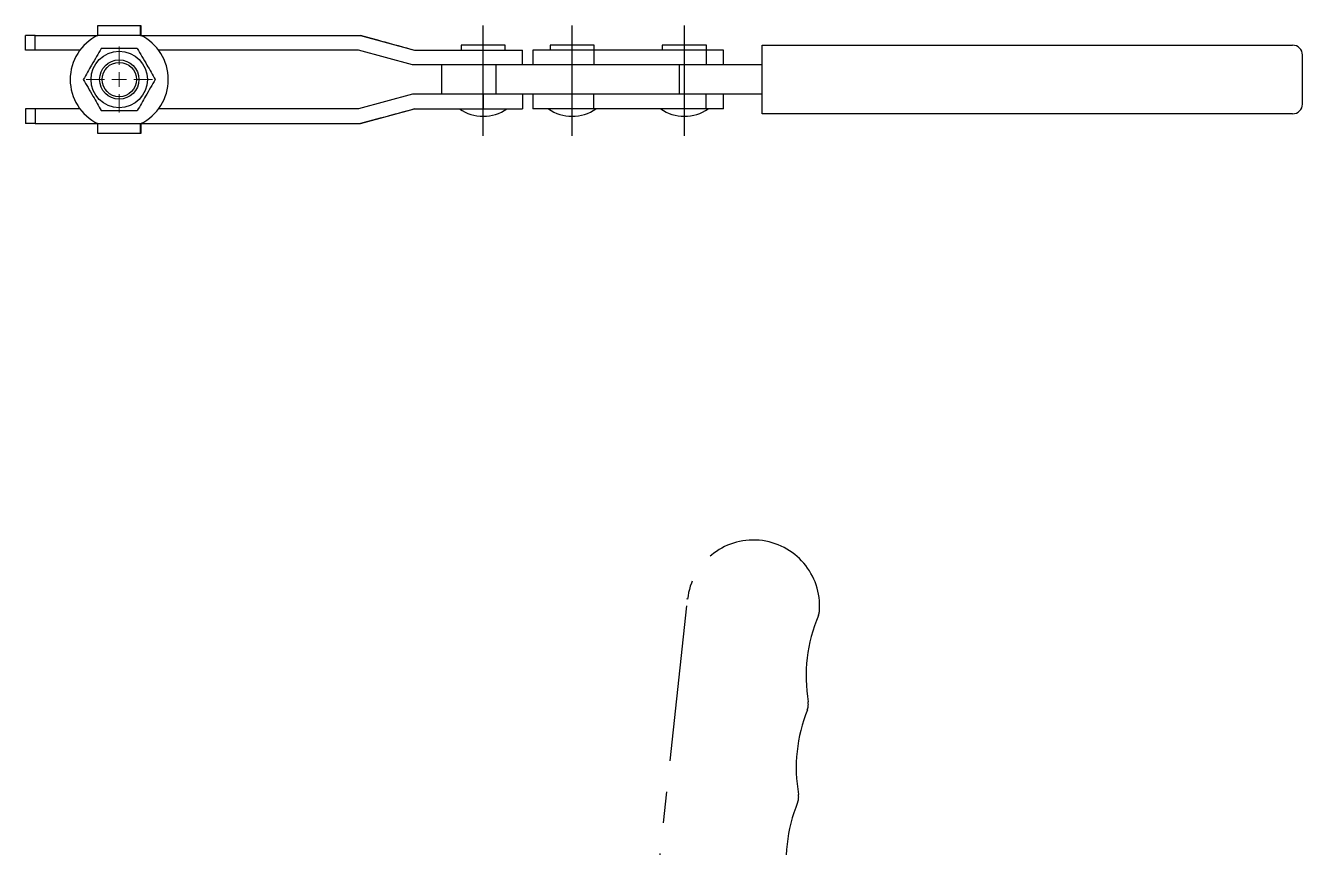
# Model space of a CAD drawing. Header units: millimetres. Extents: x 26 to 382, y 31 to 474.
# Drawn here: x 121.5 to 381.8, y 306.6 to 474.1 of the extents above; entities that cross this region are included whole.
import ezdxf

# ---------------------------------------------------------------- set-up
doc = ezdxf.new("R2010")
doc.units = ezdxf.units.MM
doc.linetypes.add('CENTER', pattern=[50.8, 31.75, -6.35, 6.35, -6.35])
doc.linetypes.add('PHANTOM', pattern=[63.5, 31.75, -6.35, 6.35, -6.35, 6.35, -6.35])
doc.layers.add('CENTER', color=1, linetype='CENTER')

# ---------------------------------------------------------------- blocks, each defined once
blk = doc.blocks.new('SW_CENTERMARKSYMBOL_4')
at = {"color": 0, "linetype": 'Continuous', "lineweight": 0}
for p, q in [((0, 3), (0, 6.75)), ((-3, 0), (-6.75, 0)), ((0, 0), (-1.5, 0)), ((0, 0), (0, 1.5)), ((0, 0), (0, -1.5)), ((0, 0), (1.5, 0)), ((3, 0), (6.75, 0)), ((0, -3), (0, -6.75))]:
    blk.add_line(p, q, dxfattribs=at)

msp = doc.modelspace()

# ---------------------------------------------------------------- linework, layer by layer
at = {"color": 7, "linetype": 'Continuous'}
for p, q in [((136.29, 474.1), (145, 474.1)), ((136.29, 474.1), (145, 474.1)), ((145, 474.1), (145, 474.1)), ((145, 472.1), (145, 474.1)), ((145, 474.1), (145.01, 474.1)), ((145, 474.1), (145, 474.1)), ((145, 472.1), (145, 474.1)), ((145, 474.1), (145.01, 474.1)), ((145.01, 474.1), (145.01, 472.1)), ((145.01, 474.1), (145.01, 474.1)), ((145.01, 474.1), (145.01, 472.1)), ((145.01, 474.1), (145.01, 474.1)), ((121.53, 469.1), (121.53, 472.1)), ((123.53, 472.1), (121.53, 472.1)), ((121.53, 469.1), (121.53, 472.1)), ((123.53, 472.1), (121.53, 472.1)), ((123.53, 469.1), (123.53, 472.1)), ((123.53, 472.1), (136.29, 472.1)), ((123.53, 469.1), (123.53, 472.1)), ((123.53, 472.1), (136.29, 472.1)), ((145, 472.1), (136.29, 472.1)), ((145, 472.1), (136.29, 472.1)), ((145, 472.1), (145, 472.1)), ((145, 472.1), (189.83, 472.1)), ((145, 472.1), (145, 472.1)), ((145, 472.1), (189.83, 472.1)), ((189.83, 472.1), (200.83, 469.1)), ((189.83, 472.1), (189.84, 472.1)), ((189.83, 472.1), (200.83, 469.1)), ((189.83, 472.1), (189.84, 472.1)), ((193.84, 471.01), (189.84, 472.1)), ((193.84, 471.01), (189.84, 472.1)), ((123.53, 469.1), (121.53, 469.1)), ((123.53, 469.1), (121.53, 469.1)), ((132.64, 469.1), (123.53, 469.1)), ((132.64, 469.1), (123.53, 469.1)), ((144.31, 469.45), (144.31, 469.45)), ((144.31, 469.45), (144.31, 469.45)), ((189.43, 469.1), (148.65, 469.1)), ((189.43, 469.1), (148.65, 469.1)), ((200.43, 466.1), (189.43, 469.1)), ((200.43, 466.1), (189.43, 469.1)), ((200.83, 469.1), (214.83, 469.1)), ((200.83, 469.1), (214.83, 469.1)), ((206.84, 469.1), (206.85, 469.1)), ((206.84, 469.1), (206.84, 469.1)), ((206.84, 469.1), (206.85, 469.1)), ((206.84, 469.1), (206.84, 469.1)), ((219.34, 470.1), (210.34, 470.1)), ((219.34, 470.1), (210.34, 470.1)), ((214.83, 466.1), (214.83, 469.1)), ((214.83, 469.1), (222.84, 469.1)), ((214.83, 466.1), (214.83, 469.1)), ((214.83, 469.1), (222.84, 469.1)), ((219.34, 470.1), (219.34, 470.1)), ((219.34, 470.1), (219.34, 470.1)), ((222.84, 466.1), (222.84, 469.1)), ((222.84, 466.1), (222.84, 469.1)), ((222.84, 469.1), (222.84, 469.1)), ((222.84, 466.1), (222.84, 469.1)), ((222.84, 466.1), (222.84, 469.1)), ((222.84, 469.1), (222.84, 469.1)), ((237.39, 469.1), (224.96, 469.1)), ((237.39, 469.1), (224.96, 469.1)), ((237.46, 470.1), (228.46, 470.1)), ((237.46, 470.1), (228.46, 470.1)), ((237.39, 469.1), (237.39, 466.1)), ((260.28, 469.1), (237.39, 469.1)), ((237.39, 469.1), (237.39, 466.1)), ((260.28, 469.1), (237.39, 469.1)), ((260.34, 470.1), (251.34, 470.1)), ((260.34, 470.1), (251.34, 470.1)), ((260.28, 469.1), (260.28, 466.1)), ((263.84, 469.1), (260.28, 469.1)), ((260.28, 469.1), (260.28, 466.1)), ((263.84, 469.1), (260.28, 469.1)), ((271.71, 470.1), (368.34, 470.1)), ((271.71, 468.1), (271.71, 470.1)), ((271.71, 470.1), (368.34, 470.1)), ((271.71, 468.1), (271.71, 470.1)), ((368.34, 470.1), (379.84, 470.1)), ((368.34, 470.1), (379.84, 470.1)), ((214.83, 466.1), (200.43, 466.1)), ((214.83, 466.1), (200.43, 466.1)), ((217.49, 466.1), (214.83, 466.1)), ((217.49, 466.1), (214.83, 466.1)), ((217.49, 460.1), (217.49, 466.1)), ((254.84, 466.1), (217.49, 466.1)), ((217.49, 460.1), (217.49, 466.1)), ((254.84, 466.1), (217.49, 466.1)), ((254.84, 460.1), (254.84, 466.1)), ((271.71, 466.1), (254.84, 466.1)), ((254.84, 460.1), (254.84, 466.1)), ((271.71, 466.1), (254.84, 466.1)), ((271.71, 458.1), (271.71, 468.1)), ((271.71, 458.1), (271.71, 468.1)), ((200.43, 460.1), (189.43, 457.1)), ((200.43, 460.1), (189.43, 457.1)), ((214.83, 460.1), (200.43, 460.1)), ((214.83, 460.1), (200.43, 460.1)), ((217.49, 460.1), (214.83, 460.1)), ((214.83, 460.1), (214.83, 457.1)), ((217.49, 460.1), (214.83, 460.1)), ((214.83, 460.1), (214.83, 457.1)), ((254.84, 460.1), (217.49, 460.1)), ((254.84, 460.1), (217.49, 460.1)), ((222.84, 460.1), (222.84, 457.1)), ((222.84, 460.1), (222.84, 457.1)), ((222.84, 460.1), (222.84, 457.1)), ((222.84, 460.1), (222.84, 457.1)), ((237.39, 457.1), (237.39, 460.1)), ((237.39, 457.1), (237.39, 460.1)), ((271.71, 460.1), (254.84, 460.1)), ((271.71, 460.1), (254.84, 460.1)), ((260.28, 457.1), (260.28, 460.1)), ((260.28, 457.1), (260.28, 460.1)), ((121.53, 457.1), (121.53, 454.1)), ((123.53, 457.1), (121.53, 457.1)), ((121.53, 457.1), (121.53, 454.1)), ((123.53, 457.1), (121.53, 457.1)), ((123.53, 457.1), (123.53, 454.1)), ((132.64, 457.1), (123.53, 457.1)), ((123.53, 457.1), (123.53, 454.1)), ((132.64, 457.1), (123.53, 457.1)), ((144.31, 456.75), (144.31, 456.75)), ((144.31, 456.75), (144.31, 456.75)), ((189.43, 457.1), (148.65, 457.1)), ((189.43, 457.1), (148.65, 457.1)), ((189.83, 454.1), (200.83, 457.1)), ((189.83, 454.1), (200.83, 457.1)), ((200.83, 457.1), (214.83, 457.1)), ((200.83, 457.1), (214.83, 457.1)), ((206.84, 457.1), (206.85, 457.1)), ((206.84, 457.1), (206.84, 457.1)), ((206.84, 457.1), (206.85, 457.1)), ((206.84, 457.1), (206.84, 457.1)), ((214.83, 457.1), (222.84, 457.1)), ((214.83, 457.1), (222.84, 457.1)), ((222.84, 457.1), (222.84, 457.1)), ((222.84, 457.1), (222.84, 457.1)), ((237.39, 457.1), (224.96, 457.1)), ((237.39, 457.1), (224.96, 457.1)), ((260.28, 457.1), (237.39, 457.1)), ((260.28, 457.1), (237.39, 457.1)), ((263.84, 457.1), (260.28, 457.1)), ((263.84, 457.1), (260.28, 457.1)), ((271.71, 456.1), (271.71, 458.1)), ((271.71, 456.1), (271.71, 458.1)), ((368.34, 456.1), (271.71, 456.1)), ((368.34, 456.1), (271.71, 456.1)), ((379.84, 456.1), (368.34, 456.1)), ((379.84, 456.1), (368.34, 456.1)), ((123.53, 454.1), (121.53, 454.1)), ((123.53, 454.1), (121.53, 454.1)), ((123.53, 454.1), (136.29, 454.1)), ((123.53, 454.1), (136.29, 454.1)), ((136.29, 454.1), (145, 454.1)), ((136.29, 454.1), (145, 454.1)), ((145, 454.1), (145, 454.1)), ((145, 452.1), (145, 454.1)), ((145, 454.1), (189.83, 454.1)), ((145, 454.1), (145, 454.1)), ((145, 452.1), (145, 454.1)), ((145, 454.1), (189.83, 454.1)), ((145.01, 454.1), (145.01, 452.1)), ((145.01, 454.1), (145.01, 452.1)), ((189.83, 454.1), (189.84, 454.1)), ((189.83, 454.1), (189.84, 454.1)), ((193.84, 455.19), (189.84, 454.1)), ((193.84, 455.19), (189.84, 454.1)), ((145, 452.1), (136.29, 452.1)), ((145, 452.1), (136.29, 452.1)), ((145, 452.1), (145, 452.1)), ((145.01, 452.1), (145, 452.1)), ((145, 452.1), (145, 452.1)), ((145.01, 452.1), (145, 452.1)), ((145.01, 452.1), (145.01, 452.1)), ((145.01, 452.1), (145.01, 452.1))]:
    msp.add_line(p, q, dxfattribs=at)
at = {"color": 3, "linetype": 'PHANTOM'}
for p, q in [((246.12, 261.11), (256.5, 357.18)), ((256.5, 357.18), (256.35, 357.27))]:
    msp.add_line(p, q, dxfattribs=at)
at = {"color": 7, "linetype": 'Continuous', "flags": 128}
for points in [[(136.29, 472.1), (136.29, 472.49), (136.29, 472.87), (136.29, 473.21), (136.29, 473.52), (136.29, 473.76), (136.29, 473.95), (136.29, 474.06), (136.29, 474.1)], [(136.29, 472.1), (136.29, 472.49), (136.29, 472.87), (136.29, 473.21), (136.29, 473.52), (136.29, 473.76), (136.29, 473.95), (136.29, 474.06), (136.29, 474.1)], [(145, 474.1), (145, 474.06), (145, 473.95), (145, 473.76), (145, 473.52), (145, 473.21), (145, 472.87), (145, 472.49), (145, 472.1)], [(145, 474.1), (145, 474.06), (145, 473.95), (145, 473.76), (145, 473.52), (145, 473.21), (145, 472.87), (145, 472.49), (145, 472.1)], [(145.01, 472.1), (145.01, 472.49), (145.01, 472.87), (145.01, 473.21), (145.01, 473.52), (145.01, 473.76), (145.01, 473.95), (145.01, 474.06), (145.01, 474.1)], [(145.01, 472.1), (145.01, 472.49), (145.01, 472.87), (145.01, 473.21), (145.01, 473.52), (145.01, 473.76), (145.01, 473.95), (145.01, 474.06), (145.01, 474.1)], [(136.29, 452.1), (136.29, 452.14), (136.29, 452.25), (136.29, 452.44), (136.29, 452.69), (136.29, 452.99), (136.29, 453.34), (136.29, 453.71), (136.29, 454.1)], [(136.29, 452.1), (136.29, 452.14), (136.29, 452.25), (136.29, 452.44), (136.29, 452.69), (136.29, 452.99), (136.29, 453.34), (136.29, 453.71), (136.29, 454.1)], [(145, 454.1), (145, 453.71), (145, 453.34), (145, 452.99), (145, 452.69), (145, 452.44), (145, 452.25), (145, 452.14), (145, 452.1)], [(145, 454.1), (145, 453.71), (145, 453.34), (145, 452.99), (145, 452.69), (145, 452.44), (145, 452.25), (145, 452.14), (145, 452.1)], [(145.01, 452.1), (145.01, 452.14), (145.01, 452.25), (145.01, 452.44), (145.01, 452.69), (145.01, 452.99), (145.01, 453.34), (145.01, 453.71), (145.01, 454.1)], [(145.01, 452.1), (145.01, 452.14), (145.01, 452.25), (145.01, 452.44), (145.01, 452.69), (145.01, 452.99), (145.01, 453.34), (145.01, 453.71), (145.01, 454.1)]]:
    msp.add_lwpolyline(points, dxfattribs=at)
at = {"color": 7, "linetype": 'Continuous'}
for radius in [5.75, 5.75, 4, 3.5, 3.5]:
    msp.add_circle((140.64, 463.1), radius, dxfattribs=at)
for centre, radius, start, end in [((140.64, 463.1), 10, 115.842, 244.158), ((140.64, 463.1), 10, 295.8419, 64.1581), ((379.84, 468.1), 2, 0, 90), ((379.84, 468.1), 2, 0, 90), ((214.84, 464.1), 8.5, 235.4397, 270), ((214.84, 464.1), 8.5, 235.4397, 270), ((214.84, 464.1), 8.5, 270, 304.5603), ((214.84, 464.1), 8.5, 270, 304.5603), ((214.84, 464.1), 8.5, 270, 304.5603), ((214.84, 464.1), 8.5, 270, 304.5603), ((232.96, 464.1), 8.5, 235.4397, 270), ((232.96, 464.1), 8.5, 235.4397, 270), ((232.96, 464.1), 8.5, 270, 304.5603), ((232.96, 464.1), 8.5, 270, 304.5603), ((255.84, 464.1), 8.5, 235.4397, 270), ((255.84, 464.1), 8.5, 235.4397, 270), ((255.84, 464.1), 8.5, 270, 304.5603), ((255.84, 464.1), 8.5, 270, 304.5603), ((379.84, 458.1), 2, 270, 0), ((379.84, 458.1), 2, 270, 0)]:
    msp.add_arc(centre, radius, start, end, dxfattribs=at)
at = {"color": 3, "linetype": 'PHANTOM'}
for centre, radius, start, end in [((269.92, 355.73), 13.5, 356.1441, 173.8441), ((280.39, 355.03), 3, 337.1428, 356.1418), ((312.65, 341.43), 32, 157.1425, 189.3598), ((278.11, 335.74), 3, 338.3055, 9.3598), ((310.64, 322.8), 32, 158.3055, 189.8011), ((308.57, 303.65), 32, 157.8642, 189.3598), ((276.14, 316.84), 3, 337.8643, 9.801)]:
    msp.add_arc(centre, radius, start, end, dxfattribs=at)
at = {"color": 7, "linetype": 'Continuous'}
for centre, major_axis, start_param, end_param in [((193.85, 471.01), (13, -3.55), 4.712232, 5.280299), ((193.85, 471.01), (13, -3.55), 4.712232, 5.280299), ((193.85, 455.19), (13, 3.55), 1.002886, 1.570953), ((193.85, 455.19), (13, 3.55), 1.002886, 1.570953)]:
    msp.add_ellipse(centre, major_axis=major_axis, ratio=0.000043, start_param=start_param, end_param=end_param, dxfattribs=at)
for points, knots in [([(136.98, 469.45), (136.66, 468.9), (136.02, 467.79), (135.06, 466.14), (134.15, 464.56), (133.59, 463.59), (133.31, 463.1)], [0, 0, 0, 0, 0.264602, 0.534942, 0.76534, 1, 1, 1, 1]), ([(136.98, 469.45), (136.66, 468.9), (136.02, 467.79), (135.06, 466.14), (134.15, 464.56), (133.59, 463.59), (133.31, 463.1)], [0, 0, 0, 0, 0.264602, 0.534942, 0.76534, 1, 1, 1, 1]), ([(144.31, 469.45), (143.41, 469.45), (141.91, 469.45), (139.72, 469.45), (138.17, 469.45), (137.27, 469.45), (136.98, 469.45)], [0, 0, 0, 0, 0.371472, 0.621684, 0.878651, 1, 1, 1, 1]), ([(144.31, 469.45), (144.63, 468.9), (145.27, 467.79), (146.23, 466.14), (147.14, 464.56), (147.7, 463.59), (147.98, 463.1)], [0, 0, 0, 0, 0.264602, 0.534942, 0.76534, 1, 1, 1, 1]), ([(144.31, 469.45), (144.63, 468.9), (145.27, 467.79), (146.23, 466.14), (147.14, 464.56), (147.7, 463.59), (147.98, 463.1)], [0, 0, 0, 0, 0.264602, 0.534942, 0.76534, 1, 1, 1, 1]), ([(133.31, 463.1), (133.63, 462.55), (134.27, 461.44), (135.23, 459.79), (136.14, 458.21), (136.7, 457.24), (136.98, 456.75)], [0, 0, 0, 0, 0.264602, 0.534942, 0.76534, 1, 1, 1, 1]), ([(133.31, 463.1), (133.63, 462.55), (134.27, 461.44), (135.23, 459.79), (136.14, 458.21), (136.7, 457.24), (136.98, 456.75)], [0, 0, 0, 0, 0.264602, 0.534942, 0.76534, 1, 1, 1, 1]), ([(147.98, 463.1), (147.66, 462.55), (147.02, 461.44), (146.06, 459.79), (145.15, 458.21), (144.59, 457.24), (144.31, 456.75)], [0, 0, 0, 0, 0.264602, 0.534942, 0.76534, 1, 1, 1, 1]), ([(147.98, 463.1), (147.66, 462.55), (147.02, 461.44), (146.06, 459.79), (145.15, 458.21), (144.59, 457.24), (144.31, 456.75)], [0, 0, 0, 0, 0.264602, 0.534942, 0.76534, 1, 1, 1, 1]), ([(136.98, 456.75), (137.27, 456.75), (138.16, 456.75), (139.7, 456.75), (141.89, 456.75), (143.41, 456.75), (144.31, 456.75)], [0, 0, 0, 0, 0.121349, 0.371894, 0.628527, 1, 1, 1, 1])]:
    msp.add_open_spline(points, degree=3, knots=knots, dxfattribs=at)
for points in [[(210.34, 470.1), (210.34, 469.1)], [(210.34, 470.1), (210.34, 469.1)], [(219.34, 469.1), (219.34, 470.1)], [(219.34, 469.1), (219.34, 470.1)], [(219.34, 469.1), (219.34, 470.1)], [(219.34, 469.1), (219.34, 470.1)], [(224.96, 469.1), (224.96, 466.1)], [(224.96, 469.1), (224.96, 466.1)], [(228.46, 470.1), (228.46, 469.1)], [(228.46, 470.1), (228.46, 469.1)], [(237.46, 469.1), (237.46, 470.1)], [(237.46, 469.1), (237.46, 470.1)], [(251.34, 470.1), (251.34, 469.1)], [(251.34, 470.1), (251.34, 469.1)], [(260.34, 469.1), (260.34, 470.1)], [(260.34, 469.1), (260.34, 470.1)], [(263.84, 466.1), (263.84, 469.1)], [(263.84, 466.1), (263.84, 469.1)], [(140.64, 467.1), (140.64, 467.1)], [(140.64, 467.1), (140.64, 467.1)], [(206.34, 466.1), (206.34, 460.1)], [(206.34, 466.1), (206.34, 460.1)], [(381.84, 458.1), (381.84, 468.1)], [(381.84, 458.1), (381.84, 468.1)], [(140.64, 459.1), (140.64, 459.1)], [(140.64, 459.1), (140.64, 459.1)], [(224.96, 460.1), (224.96, 457.1)], [(224.96, 460.1), (224.96, 457.1)], [(263.84, 457.1), (263.84, 460.1)], [(263.84, 457.1), (263.84, 460.1)]]:
    msp.add_open_spline(points, degree=1, dxfattribs=at)
at = {"color": 3, "linetype": 'PHANTOM'}
msp.add_open_spline([(276.59, 367.47), (276.44, 367.56)], degree=1, dxfattribs=at)
at = {"layer": 'CENTER', "color": 1, "linetype": 'CENTER'}
for p, q in [((214.84, 451.6), (214.84, 474.1)), ((232.96, 451.6), (232.96, 474.1)), ((255.84, 451.6), (255.84, 474.1))]:
    msp.add_line(p, q, dxfattribs=at)

# ---------------------------------------------------------------- block references
msp.add_blockref('SW_CENTERMARKSYMBOL_4', (140.64, 463.1), dxfattribs=at)

doc.saveas('drawing.dxf')
